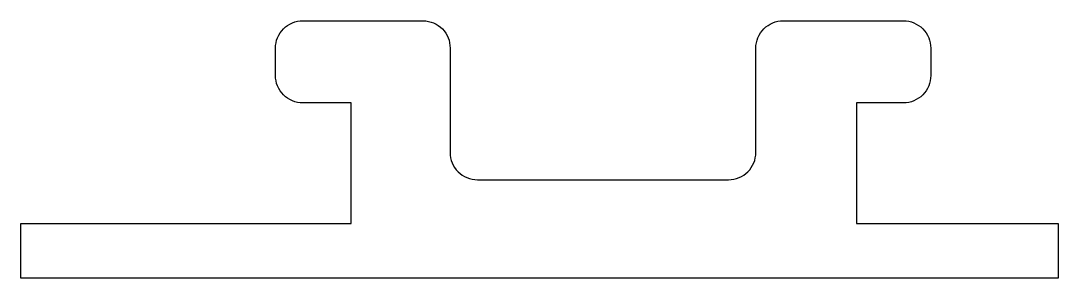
# Model space of a CAD drawing. Extents: x 874.4 to 893.4, y -54.9 to -50.2.
import ezdxf

# ---------------------------------------------------------------- set-up
doc = ezdxf.new("R2010")
doc.units = 0
doc.header["$LTSCALE"] = 15
doc.layers.get('0').update_dxf_attribs({"linetype": 'CONTINUOUS'})

msp = doc.modelspace()

# ---------------------------------------------------------------- linework, layer by layer
at = {"color": 0}
msp.add_lwpolyline([(887.895, -52.615), (887.895, -50.71, -0.414214), (888.395, -50.21), (890.598, -50.21, -0.414214), (891.098, -50.71), (891.098, -51.21, -0.414214), (890.598, -51.71), (889.735, -51.71), (889.735, -53.912), (893.433, -53.912), (893.433, -54.915), (874.433, -54.915), (874.433, -53.912), (880.485, -53.912), (880.485, -51.71), (879.598, -51.71, -0.414214), (879.098, -51.21), (879.098, -50.71, -0.414214), (879.598, -50.21), (881.805, -50.21, -0.418376), (882.295, -50.71), (882.295, -52.615, 0.414214), (882.795, -53.115), (887.395, -53.115, 0.414214)], format="xyb", close=True, dxfattribs=at)

doc.saveas('drawing.dxf')
